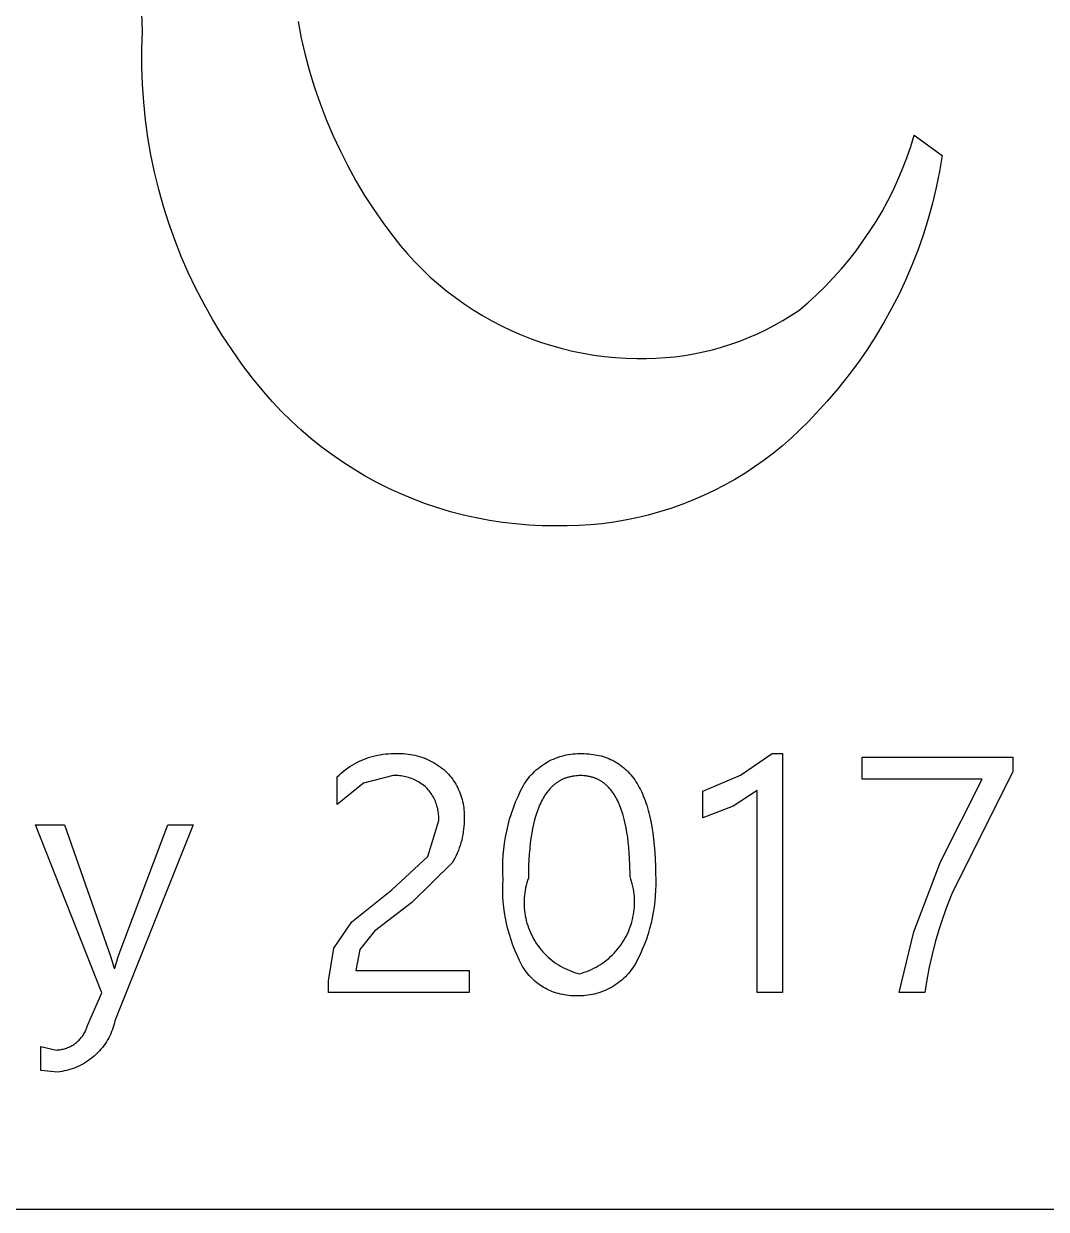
# Model space of a CAD drawing. Extents: x 0 to 595, y 0 to 619.
# Drawn here: x 355.6 to 458.3, y 380.5 to 499.6 of the extents above; entities that cross this region are included whole.
import ezdxf

# ---------------------------------------------------------------- set-up
doc = ezdxf.new("R2010")
doc.units = 0
doc.layers.add('Default', color=7, linetype='CONTINUOUS')

msp = doc.modelspace()

# ---------------------------------------------------------------- linework, layer by layer
at = {"layer": 'Default', "color": 7}
for points in [[(383.172785, 499.773025), (383.502499, 498.095681), (383.889647, 496.430653), (384.333772, 494.779912), (384.83435, 493.145402), (385.390788, 491.529057), (386.00243, 489.932783), (386.668555, 488.358465), (387.388376, 486.807964), (388.161042, 485.283109), (388.985641, 483.7857), (389.8612, 482.317505), (390.786685, 480.88026), (391.761002, 479.475659), (392.783002, 478.105363), (393.461089, 477.257087), (394.168227, 476.432874), (394.903566, 475.633718), (395.666215, 474.860583), (396.455257, 474.114402), (397.269738, 473.396077), (398.108677, 472.706471), (398.971059, 472.04642), (399.855846, 471.416718), (400.76197, 470.818125), (401.688337, 470.251365), (402.633828, 469.717121), (403.597305, 469.216036), (404.577603, 468.748717), (405.573541, 468.315726), (406.583915, 467.917586), (407.607509, 467.554779), (408.643085, 467.227741), (409.689395, 466.936866), (410.745176, 466.682507), (411.809154, 466.46497), (412.880046, 466.284517), (413.956559, 466.141367), (415.037394, 466.035691), (416.121248, 465.967617), (417.206812, 465.937229), (418.164547, 465.931836), (419.121894, 465.959603), (420.077706, 466.020497), (421.030838, 466.114444), (421.980145, 466.241332), (422.92449, 466.401009), (423.862741, 466.593283), (424.793774, 466.817924), (425.71647, 467.074663), (426.629726, 467.363192), (427.532446, 467.683164), (428.423546, 468.034197), (429.301961, 468.415869), (430.166635, 468.827722), (431.016532, 469.269265), (431.850634, 469.739965), (432.66794, 470.23926), (433.467471, 470.76655), (434.370574, 471.537397), (435.247672, 472.337708), (436.097807, 473.166604), (436.920046, 474.023179), (437.71349, 474.906494), (438.477268, 475.815582), (439.210544, 476.749448), (439.912516, 477.707067), (440.582414, 478.687391), (441.219504, 479.689346), (441.823088, 480.711836), (442.392506, 481.753738), (442.927134, 482.813914), (443.426386, 483.891201), (443.889714, 484.984418), (444.316612, 486.092369), (444.706613, 487.213841), (445.059288, 488.347604), (447.860585, 486.305004), (447.5919, 484.703469), (447.269006, 483.111977), (446.892276, 481.532363), (446.462142, 479.966447), (445.979103, 478.416035), (445.443714, 476.882913), (444.856591, 475.368848), (444.218412, 473.875585), (443.529913, 472.404845), (442.791886, 470.958325), (442.005183, 469.537689), (441.17071, 468.144577), (440.28943, 466.780594), (439.362358, 465.447312), (438.390561, 464.146267), (437.375161, 462.878959), (436.317327, 461.646849), (435.21828, 460.451357), (434.415474, 459.589175), (433.583454, 458.755149), (432.723208, 457.950267), (431.835756, 457.175485), (430.922151, 456.431722), (429.983476, 455.719861), (429.020846, 455.040744), (428.0354, 454.395179), (427.02831, 453.78393), (426.000767, 453.207722), (424.953993, 452.667241), (423.889228, 452.163125), (422.807735, 451.695973), (421.710798, 451.266339), (420.599717, 450.874733), (419.475809, 450.521619), (418.340409, 450.207417), (417.194862, 449.932498), (416.040528, 449.697189), (414.878776, 449.501769), (413.710983, 449.34647), (412.538535, 449.231476), (411.362823, 449.156923), (410.185241, 449.122901), (409.007186, 449.129448), (407.676826, 449.145268), (406.347828, 449.207503), (405.021811, 449.316077), (403.70039, 449.470859), (402.385177, 449.671659), (401.07777, 449.918233), (399.779766, 450.210279), (398.492742, 450.547444), (397.218269, 450.929316), (395.957898, 451.355429), (394.713164, 451.825265), (393.485583, 452.338252), (392.276652, 452.893764), (391.087842, 453.491125), (389.920602, 454.129607), (388.776354, 454.808433), (387.656491, 455.526774), (386.562378, 456.283758), (385.495346, 457.078461), (384.456697, 457.909916), (383.447695, 458.777109), (382.46957, 459.678985), (381.523512, 460.614443), (380.610674, 461.582346), (379.732169, 462.581514), (378.608956, 463.958485), (377.533558, 465.373114), (376.507237, 466.823742), (375.531196, 468.308667), (374.606582, 469.826147), (373.734478, 471.374401), (372.915909, 472.951614), (372.151833, 474.555935), (371.443148, 476.185482), (370.790685, 477.838343), (370.19521, 479.512578), (369.657419, 481.206225), (369.177946, 482.917296), (368.757354, 484.643783), (368.396133, 486.383661), (368.094709, 488.134889), (367.853435, 489.895413), (367.672594, 491.663167), (367.552399, 493.436077), (367.49299, 495.212063), (367.494438, 496.989042), (367.55674, 498.764929), (367.475124, 500.641053)], [(397.298623, 419.540556), (397.304383, 419.692119), (397.304866, 419.84379), (397.300069, 419.995387), (397.29, 420.146725), (397.27467, 420.297621), (397.2541, 420.447892), (397.228312, 420.597356), (397.197338, 420.745832), (397.161217, 420.89314), (397.11999, 421.039102), (397.07371, 421.183541), (397.022431, 421.326282), (396.966216, 421.467152), (396.905133, 421.605981), (396.839255, 421.7426), (396.768663, 421.876843), (396.693442, 422.008549), (396.613684, 422.137557), (396.529485, 422.263711), (396.440946, 422.386859), (396.348175, 422.506852), (396.251286, 422.623543), (396.150394, 422.736792), (396.045622, 422.846461), (395.927266, 422.950731), (395.805413, 423.050892), (395.680205, 423.146825), (395.551789, 423.23842), (395.420315, 423.325569), (395.285938, 423.40817), (395.148813, 423.486126), (395.009102, 423.559346), (394.866969, 423.627745), (394.722578, 423.691241), (394.576102, 423.749761), (394.427708, 423.803237), (394.277572, 423.851607), (394.12587, 423.894812), (393.972778, 423.932803), (393.818477, 423.965535), (393.663146, 423.99297), (393.506969, 424.015077), (393.350126, 424.031828), (393.192802, 424.043204), (393.03518, 424.049193), (392.877446, 424.049785), (392.719785, 424.044984), (389.760682, 423.272987), (387.093899, 421.153645), (387.093899, 423.909453), (387.291598, 424.100801), (387.495749, 424.28525), (387.70611, 424.462584), (387.922433, 424.632593), (388.144465, 424.795077), (388.371942, 424.949844), (388.604598, 425.096712), (388.842158, 425.235508), (389.084342, 425.366069), (389.330864, 425.48824), (389.581434, 425.601877), (389.835758, 425.706847), (390.093534, 425.803026), (390.354459, 425.890301), (390.618226, 425.968569), (390.884525, 426.037737), (391.153041, 426.097724), (391.423457, 426.148459), (391.695455, 426.189882), (391.968715, 426.221946), (392.242914, 426.244611), (392.51773, 426.257852), (392.792838, 426.261652), (393.067915, 426.256007), (393.3006, 426.262793), (393.533382, 426.261705), (393.765994, 426.252745), (393.998169, 426.235925), (394.229643, 426.211262), (394.46015, 426.178785), (394.689428, 426.138532), (394.917213, 426.090547), (395.143245, 426.034887), (395.367265, 425.971614), (395.589017, 425.900801), (395.808247, 425.82253), (396.024706, 425.73689), (396.238144, 425.643978), (396.448318, 425.543901), (396.654987, 425.436774), (396.857915, 425.322719), (397.05687, 425.201866), (397.251624, 425.074354), (397.441954, 424.940329), (397.627644, 424.799943), (397.808479, 424.653358), (397.984254, 424.500742), (398.132072, 424.351929), (398.274764, 424.198192), (398.412165, 424.039709), (398.544117, 423.876661), (398.670468, 423.709237), (398.791074, 423.537626), (398.905796, 423.362028), (399.014502, 423.182644), (399.117068, 422.999678), (399.213375, 422.813344), (399.303314, 422.623852), (399.38678, 422.431422), (399.463678, 422.236275), (399.533919, 422.038633), (399.597424, 421.838726), (399.654118, 421.636781), (399.703937, 421.433032), (399.746824, 421.227711), (399.78273, 421.021055), (399.811612, 420.813301), (399.833438, 420.604688), (399.848183, 420.395455), (399.85583, 420.185843), (399.856371, 419.976092), (399.849804, 419.766442), (399.851339, 419.490017), (399.843734, 419.213691), (399.826995, 418.937769), (399.801143, 418.66255), (399.766204, 418.388337), (399.722218, 418.115429), (399.669232, 417.844124), (399.607304, 417.57472), (399.536502, 417.307511), (399.456904, 417.042789), (399.368597, 416.780844), (399.271676, 416.521961), (399.166248, 416.266425), (399.052429, 416.014516), (398.930342, 415.766506), (398.800122, 415.52267), (398.66191, 415.283273), (394.617226, 411.312996), (390.867522, 408.43096), (389.389962, 406.570722), (388.964765, 404.485929), (400.360041, 404.485929), (400.360041, 402.274905), (386.243505, 402.274905), (386.243505, 403.422938), (386.778988, 406.712897), (388.568801, 409.374364), (392.586911, 412.58593), (396.203742, 415.926383), (397.298623, 419.540556)], [(403.761615, 413.622348), (403.733596, 414.232788), (403.726672, 414.843831), (403.740852, 415.454749), (403.776118, 416.064813), (403.832429, 416.673296), (403.909717, 417.279471), (404.007891, 417.882617), (404.126833, 418.482012), (404.266401, 419.076942), (404.426429, 419.666699), (404.606726, 420.250578), (404.807077, 420.827884), (405.027243, 421.397927), (405.266962, 421.960027), (405.525946, 422.513515), (405.803889, 423.05773), (405.923435, 423.250353), (406.049554, 423.438737), (406.182097, 423.622658), (406.320906, 423.801898), (406.465814, 423.976243), (406.616651, 424.145485), (406.773237, 424.309424), (406.935384, 424.467863), (407.1029, 424.620614), (407.275586, 424.767496), (407.453235, 424.908333), (407.635638, 425.042959), (407.822576, 425.171213), (408.013826, 425.292941), (408.209163, 425.408), (408.408352, 425.516252), (408.611156, 425.617568), (408.817335, 425.711828), (409.026643, 425.79892), (409.23883, 425.878739), (409.453645, 425.951192), (409.670831, 426.01619), (409.89013, 426.073659), (410.111282, 426.123529), (410.334021, 426.165739), (410.558084, 426.200241), (410.783204, 426.226993), (411.009113, 426.245965), (411.235542, 426.257131), (411.462221, 426.26048), (411.688881, 426.256007), (411.917698, 426.253064), (412.142913, 426.244233), (412.364523, 426.229515), (412.582531, 426.208909), (412.796935, 426.182417), (413.007735, 426.150037), (413.214933, 426.111771), (413.418526, 426.067617), (413.618517, 426.017576), (413.814903, 425.961647), (414.007687, 425.899832), (414.196867, 425.832129), (414.382443, 425.758539), (414.564417, 425.679061), (414.742786, 425.593697), (414.83062, 425.548807), (414.917553, 425.502445), (415.003585, 425.454612), (415.088715, 425.405307), (415.172946, 425.354529), (415.256275, 425.302281), (415.338703, 425.24856), (415.420231, 425.193368), (415.580583, 425.078567), (415.737333, 424.957879), (415.890478, 424.831305), (416.040021, 424.698842), (416.185959, 424.560493), (416.328294, 424.416257), (416.467026, 424.266133), (416.602155, 424.110122), (416.733681, 423.948225), (416.861602, 423.780439), (416.985921, 423.606767), (417.106635, 423.427207), (417.223746, 423.241761), (417.337254, 423.050426), (417.447159, 422.853205), (417.55346, 422.650097), (417.656158, 422.441101), (417.755252, 422.226218), (417.850743, 422.005448), (417.94263, 421.778791), (418.030914, 421.546246), (418.115595, 421.307815), (418.196672, 421.063496), (418.274146, 420.813289), (418.348016, 420.557197), (418.418283, 420.295216), (418.484946, 420.027349), (418.607463, 419.473952), (418.715566, 418.897006), (418.809255, 418.296511), (418.88853, 417.672468), (418.953392, 417.024876), (419.00384, 416.353735), (419.039874, 415.659045), (419.061495, 414.940807), (419.068702, 414.199019), (419.09323, 413.643184), (419.099298, 413.086841), (419.086897, 412.530603), (419.056042, 411.975083), (419.006766, 411.420893), (418.939124, 410.868645), (418.853191, 410.318945), (418.749061, 409.7724), (418.626849, 409.229612), (418.486689, 408.691179), (418.328736, 408.157695), (418.153164, 407.629747), (417.960166, 407.107917), (417.749956, 406.592781), (417.522765, 406.084904), (417.278842, 405.584848), (417.018457, 405.093163), (416.898212, 404.902793), (416.771525, 404.716647), (416.638546, 404.534944), (416.499429, 404.357895), (416.354338, 404.185709), (416.203442, 404.018585), (416.046918, 403.856722), (415.884948, 403.700306), (415.717724, 403.549523), (415.54544, 403.404547), (415.368298, 403.265549), (415.186506, 403.132692), (415.000274, 403.00613), (414.809824, 402.886013), (414.615376, 402.77248), (414.417158, 402.665665), (414.215403, 402.565692), (414.010347, 402.472678), (413.802229, 402.386733), (413.591293, 402.307957), (413.377786, 402.236441), (413.161958, 402.172271), (412.944061, 402.115521), (412.72435, 402.066257), (412.503083, 402.024536), (412.280518, 401.990409), (412.056917, 401.963914), (411.832539, 401.945083), (411.60765, 401.933937), (411.38251, 401.930491), (411.157384, 401.934747), (410.950734, 401.931052), (410.744078, 401.934372), (410.537654, 401.944702), (410.331698, 401.962033), (410.12645, 401.986341), (409.922145, 402.017602), (409.719018, 402.055778), (409.517305, 402.100825), (409.317235, 402.152692), (409.119042, 402.211318), (408.922951, 402.276636), (408.72919, 402.348571), (408.537983, 402.427041), (408.349548, 402.511953), (408.164103, 402.603212), (407.981862, 402.70071), (407.803035, 402.804338), (407.627828, 402.913974), (407.456442, 403.029493), (407.289074, 403.150762), (407.125919, 403.277641), (406.967164, 403.409983), (406.812991, 403.547637), (406.663578, 403.690443), (406.519098, 403.838237), (406.379716, 403.99085), (406.245594, 404.148105), (406.116885, 404.30982), (405.993738, 404.47581), (405.876296, 404.645884), (405.764692, 404.819845), (405.659057, 404.997493), (405.404967, 405.495193), (405.167976, 406.001259), (404.948358, 406.515102), (404.746368, 407.036127), (404.562241, 407.563729), (404.39619, 408.097296), (404.248406, 408.636209), (404.119064, 409.179842), (404.008311, 409.727565), (403.916278, 410.278743), (403.84307, 410.832736), (403.788772, 411.3889), (403.753447, 411.946591), (403.737138, 412.505161), (403.739862, 413.063963), (403.761615, 413.622348)], [(431.824607, 402.274905), (429.273426, 402.274905), (429.273426, 422.556795), (426.872394, 420.976925), (423.830906, 419.793015), (423.830906, 422.493017), (427.609844, 424.096806), (430.796165, 426.256007), (431.824607, 426.256007), (431.824607, 402.274905)], [(454.955316, 424.475497), (448.845769, 412.188636), (448.37149, 410.990386), (447.934317, 409.778105), (447.534666, 408.552943), (447.172915, 407.31606), (446.849406, 406.068628), (446.564448, 404.811829), (446.318308, 403.546856), (446.111222, 402.274905), (443.560041, 402.274905), (445.005711, 408.355221), (447.703054, 415.388243), (451.893899, 423.704826), (439.818308, 423.704826), (439.818308, 425.915849), (454.955316, 425.915849), (454.955316, 424.475497)], [(406.312797, 413.760536), (406.230162, 413.518612), (406.156001, 413.273957), (406.090402, 413.026869), (406.033446, 412.777646), (405.9852, 412.526592), (405.945725, 412.27401), (405.915067, 412.020208), (405.893264, 411.765491), (405.880342, 411.51017), (405.876318, 411.254553), (405.881195, 410.998953), (405.894969, 410.743676), (405.917621, 410.489033), (405.949125, 410.235334), (405.989442, 409.982885), (406.038525, 409.731993), (406.096312, 409.482962), (406.162734, 409.236094), (406.237712, 408.991689), (406.321153, 408.750041), (406.412956, 408.511445), (406.51301, 408.27619), (406.621194, 408.044561), (406.737378, 407.816839), (406.861418, 407.5933), (406.993166, 407.374215), (407.132462, 407.159849), (407.279137, 406.950464), (407.433012, 406.746311), (407.593902, 406.54764), (407.761611, 406.35469), (407.935936, 406.167697), (408.116666, 405.986886), (408.303581, 405.812477), (408.496455, 405.644681), (408.695054, 405.483701), (408.899137, 405.329734), (409.108457, 405.182965), (409.322759, 405.043573), (409.541786, 404.911727), (409.765269, 404.787585), (409.992938, 404.6713), (410.224519, 404.563012), (410.459729, 404.462852), (410.698283, 404.370941), (410.939894, 404.287392), (411.184266, 404.212305), (411.431104, 404.145771), (411.679054, 404.216474), (411.924411, 404.295706), (412.166883, 404.383373), (412.40618, 404.479369), (412.642014, 404.583579), (412.874106, 404.69588), (413.102178, 404.816137), (413.325955, 404.944205), (413.545171, 405.079933), (413.759566, 405.223158), (413.96888, 405.373709), (414.172865, 405.531405), (414.371277, 405.696059), (414.563878, 405.867473), (414.750439, 406.045442), (414.930736, 406.229754), (415.104554, 406.420189), (415.271686, 406.616518), (415.43193, 406.818508), (415.585096, 407.025916), (415.731001, 407.238495), (415.86947, 407.45599), (416.000338, 407.678143), (416.123448, 407.904686), (416.238653, 408.13535), (416.345816, 408.369858), (416.444808, 408.607931), (416.535511, 408.849284), (416.617817, 409.093627), (416.691627, 409.340669), (416.756853, 409.590117), (416.813417, 409.841669), (416.861251, 410.095026), (416.900298, 410.349885), (416.930513, 410.605942), (416.951858, 410.862891), (416.964307, 411.120423), (416.967846, 411.378233), (416.962472, 411.636009), (416.94819, 411.893447), (416.925017, 412.150237), (416.892981, 412.406073), (416.85212, 412.660647), (416.802483, 412.913657), (416.74413, 413.164801), (416.67713, 413.413777), (416.601564, 413.660288), (416.517521, 413.90404), (416.498161, 415.132045), (416.473961, 415.716337), (416.44008, 416.280824), (416.39652, 416.825503), (416.343279, 417.350376), (416.280359, 417.855443), (416.207758, 418.340703), (416.125478, 418.806156), (416.033517, 419.251803), (415.931876, 419.677644), (415.820555, 420.083677), (415.761265, 420.279267), (415.699554, 420.469905), (415.635424, 420.655591), (415.568874, 420.836325), (415.499903, 421.012109), (415.428513, 421.18294), (415.354702, 421.34882), (415.278471, 421.509748), (415.199821, 421.665724), (415.11875, 421.816749), (415.035259, 421.962822), (414.949349, 422.103944), (414.861018, 422.240113), (414.770267, 422.371332), (414.677097, 422.497598), (414.581506, 422.618913), (414.483495, 422.735277), (414.383064, 422.846689), (414.331942, 422.900537), (414.280214, 422.953149), (414.227881, 423.004521), (414.174942, 423.054657), (414.1214, 423.103554), (414.067252, 423.151214), (414.012499, 423.197636), (413.957141, 423.242819), (413.901178, 423.286765), (413.84461, 423.329473), (413.787437, 423.370942), (413.729659, 423.411175), (413.671276, 423.450169), (413.612288, 423.487925), (413.552695, 423.524443), (413.492498, 423.559724), (413.431694, 423.593766), (413.370286, 423.626571), (413.308274, 423.658137), (413.245655, 423.688466), (413.182433, 423.717557), (413.118605, 423.74541), (413.054171, 423.772025), (412.989134, 423.797402), (412.92349, 423.821541), (412.857242, 423.844442), (412.79039, 423.866106), (412.722931, 423.886531), (412.654868, 423.905719), (412.5862, 423.923669), (412.516927, 423.940381), (412.44705, 423.955854), (412.376566, 423.97009), (412.305478, 423.983088), (412.233785, 423.994849), (412.161487, 424.00537), (412.088584, 424.014655), (412.015076, 424.022701), (411.866245, 424.035081), (411.714994, 424.042508), (411.561322, 424.044984), (411.398587, 424.042473), (411.238415, 424.03494), (411.080806, 424.022386), (410.925758, 424.00481), (410.773274, 423.982213), (410.697994, 423.96903), (410.623354, 423.954593), (410.549354, 423.9389), (410.475995, 423.921952), (410.403277, 423.903749), (410.331199, 423.884289), (410.259762, 423.863574), (410.188966, 423.841605), (410.11881, 423.818379), (410.049296, 423.793898), (409.980422, 423.768162), (409.912188, 423.74117), (409.844596, 423.712924), (409.777644, 423.683421), (409.711332, 423.652663), (409.645662, 423.620649), (409.580632, 423.587381), (409.516242, 423.552857), (409.452494, 423.517077), (409.389386, 423.480042), (409.326918, 423.441752), (409.265092, 423.402205), (409.203906, 423.361405), (409.143362, 423.319348), (409.083457, 423.276035), (409.024193, 423.231468), (408.96557, 423.185645), (408.907588, 423.138566), (408.850246, 423.090233), (408.793545, 423.040643), (408.737485, 422.989798), (408.682065, 422.937698), (408.627286, 422.884342), (408.573148, 422.829732), (408.466794, 422.716743), (408.363002, 422.598733), (408.261773, 422.475701), (408.163107, 422.347648), (408.067003, 422.214573), (407.973463, 422.076476), (407.882485, 421.933357), (407.79407, 421.785217), (407.708218, 421.632055), (407.624928, 421.473872), (407.544201, 421.310666), (407.466037, 421.142439), (407.390436, 420.96919), (407.317397, 420.79092), (407.246922, 420.607628), (407.179008, 420.419314), (407.113658, 420.225978), (407.05087, 420.027621), (406.990646, 419.824242), (406.932984, 419.615841), (406.825348, 419.183975), (406.727963, 418.732022), (406.64083, 418.259982), (406.563946, 417.767855), (406.497315, 417.255641), (406.440934, 416.723341), (406.394805, 416.170953), (406.358926, 415.598479), (406.333298, 415.005918), (406.312797, 413.760536)], [(372.637206, 419.1127), (364.789669, 399.436717), (364.736895, 399.21296), (364.676349, 398.99118), (364.608102, 398.771647), (364.532239, 398.554629), (364.448852, 398.340389), (364.358042, 398.129188), (364.259918, 397.921283), (364.154603, 397.716929), (364.042223, 397.516372), (363.922915, 397.319858), (363.796824, 397.127625), (363.664104, 396.939908), (363.524917, 396.756935), (363.379431, 396.578929), (363.227825, 396.406106), (363.070282, 396.238677), (362.906994, 396.076846), (362.73816, 395.92081), (362.563986, 395.770758), (362.384683, 395.626873), (362.20047, 395.489331), (362.011571, 395.358299), (361.818216, 395.233936), (361.620641, 395.116393), (361.419085, 395.005815), (361.213794, 394.902335), (361.005019, 394.80608), (360.793014, 394.717165), (360.578035, 394.635701), (360.360346, 394.561786), (360.14021, 394.495509), (359.917896, 394.436953), (359.693675, 394.386186), (359.46782, 394.343273), (359.240605, 394.308265), (359.012306, 394.281204), (357.330119, 394.451283), (357.330119, 396.832385), (358.908663, 396.492228), (359.023778, 396.498597), (359.13861, 396.508893), (359.253022, 396.523105), (359.366881, 396.541217), (359.480056, 396.563208), (359.592414, 396.58905), (359.703823, 396.618716), (359.814154, 396.652169), (359.923279, 396.68937), (360.031069, 396.730277), (360.137399, 396.774841), (360.242146, 396.823012), (360.345185, 396.874731), (360.446398, 396.92994), (360.545666, 396.988573), (360.642874, 397.050563), (360.737909, 397.115836), (360.830658, 397.184317), (360.921014, 397.255926), (361.008873, 397.330579), (361.09413, 397.408189), (361.176686, 397.488667), (361.256446, 397.571917), (361.333315, 397.657841), (361.407206, 397.746342), (361.47803, 397.837314), (361.545706, 397.930653), (361.610154, 398.026248), (361.671301, 398.123989), (361.729073, 398.223761), (361.783404, 398.325448), (361.83423, 398.428931), (361.881492, 398.53409), (361.925135, 398.640802), (361.965108, 398.748942), (362.001364, 398.858384), (362.033861, 398.969001), (363.455611, 402.235045), (356.819883, 419.1127), (359.711222, 419.1127), (364.353841, 405.910339), (364.707286, 404.703842), (364.789669, 404.703842), (365.113881, 405.878449), (370.086025, 419.1127), (372.637206, 419.1127)]]:
    msp.add_lwpolyline(points, dxfattribs=at)
at = {"layer": 'Default', "color": 1}
msp.add_lwpolyline([(59.527559, 380.497673), (535.748031, 380.497673), (537.737809, 380.530938), (539.725362, 380.630695), (541.70847, 380.796832)], dxfattribs=at)

doc.saveas('drawing.dxf')
